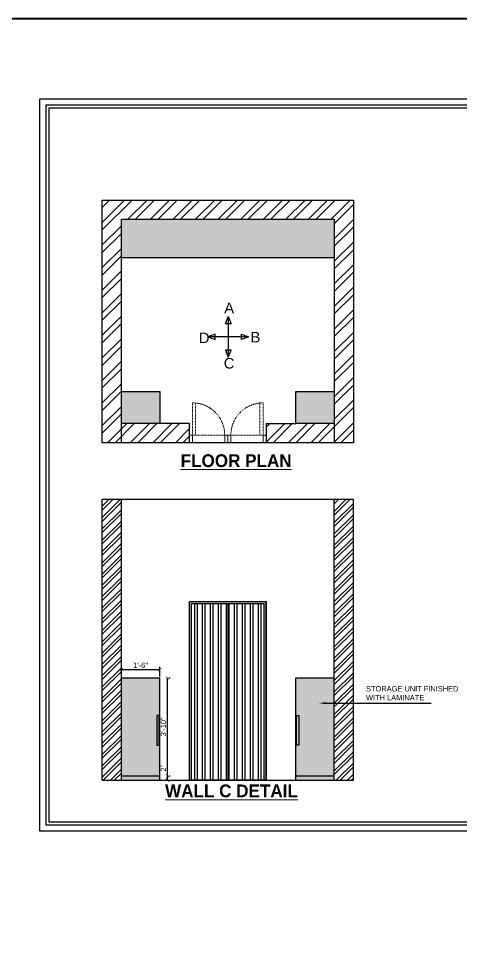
# Model space of a CAD drawing. Header units: inches. Extents: x 12792 to 19925, y -3298 to -817.
# Drawn here: x 13278.4 to 13485.8, y -1972.4 to -1530.4 of the extents above; entities that cross this region are included whole.
import ezdxf
from ezdxf import colors
from ezdxf.entities.mleader import LeaderData, LeaderLine
from ezdxf.math import Vec2, Vec3

# ---------------------------------------------------------------- set-up
doc = ezdxf.new("R2010")
doc.units = ezdxf.units.IN
doc.header["$MEASUREMENT"] = 0
for name, pattern in [('AUDIT_D_060311083008-3', [0]), ('DASHED2', [0.375, 0.25, -0.125]), ('HIDDEN', [0.375, 0.25, -0.125])]:
    doc.linetypes.add(name, pattern=pattern)
for name, color, linetype in [('A-DOOR', 251, 'AUDIT_D_060311083008-3'), ('A-Door-Frame', 1, 'Continuous'), ('A-Door-Swing', 8, 'HIDDEN'), ('IEL-HATCH-002', 7, 'Continuous')]:
    doc.layers.add(name, color=color, linetype=linetype)
doc.layers.add('FURNI', color=140, linetype='Continuous', lineweight=18)
doc.layers.add('PDF9_TEXT', color=7, linetype='Continuous', true_color=0xdadada)
doc.styles.add('HEMI', font='stylu.ttf')
doc.styles.add('PDF Arial', font='arial.ttf')
doc.styles.get("Standard").update_dxf_attribs({"font": 'arial.ttf'})
doc.dimstyles.new('ISO-25', dxfattribs={"dimtxt": 2.5, "dimasz": 1.5, "dimexe": 1.25, "dimexo": 0.625, "dimtad": 1, "dimdec": 0, "dimlunit": 4, "dimtxsty": 'Standard', "dimblk": 'ARCHTICK', "dimcen": 2.5, "dimclrd": 253, "dimclre": 253, "dimclrt": 1, "dimadec": 0, "dimazin": 0, "dimtfac": 1, "dimtdec": 0, "dimtmove": 0, "dimatfit": 3, "dimldrblk": 'ARCHTICK', "dimfxl": 1, "dimarcsym": 0})
pattern_1 = [(90, (-4972.6934, -85.8768), (-3.75, 0), []), (90, (-4971.4434, -84.6268), (-3.75, 0), [])]

# ---------------------------------------------------------------- blocks, each defined once
blk = doc.blocks.new('*U46')
at = {"layer": 'A-Door-Frame', "lineweight": 5}
for p, q in [((0, -100), (0, 0)), ((498, -100), (498, 0))]:
    blk.add_line(p, q, dxfattribs=at)
for points in [[(0, -100), (40, -100), (40, 0), (0, 0)], [(498, -100), (458, -100), (458, 0), (498, 0)]]:
    blk.add_lwpolyline(points, dxfattribs=at)
at = {"layer": 'A-Door-Swing', "linetype": 'DASHED2', "lineweight": 5}
blk.add_line((44, 0), (462, 0), dxfattribs=at)
blk.add_lwpolyline([(40, 0), (40, 418), (80, 418), (80, 0)], close=True, dxfattribs=at)
blk.add_arc((40, 0), 418, 360, 90, dxfattribs=at)
blk = doc.blocks.new('RGE')
for p, q in [((13927.49, 4640.67), (13927.49, 4613.06)), ((13941.3, 4626.86), (13913.68, 4626.86))]:
    blk.add_line(p, q)
for points in [[(13927.49, 4640.67), (13929.37, 4635.81), (13927.49, 4635.81), (13925.61, 4635.81)], [(13913.68, 4626.86), (13918.54, 4624.98), (13918.54, 4626.86), (13918.54, 4628.74)], [(13941.3, 4626.86), (13936.44, 4624.98), (13936.44, 4626.86), (13936.44, 4628.74)], [(13927.49, 4613.06), (13929.37, 4617.92), (13927.49, 4617.92), (13925.61, 4617.92)]]:
    blk.add_lwpolyline(points, close=True)
at = {"layer": 'PDF9_TEXT', "color": 240, "true_color": 0xe90039, "char_height": 7.1792, "attachment_point": 7, "style": 'PDF Arial'}
for s, insert in [('{\\C256;\\c0;A}', (13924.75, 4642.89)), ('{\\C256;\\c0;D}', (13907.48, 4622.58)), ('{\\C256;\\c0;B}', (13942.63, 4623.07)), ('{\\C256;\\c0;C}', (13924.39, 4605.21))]:
    blk.add_mtext(s, dxfattribs=dict(at, insert=insert))
blk = doc.blocks.new('1234')
at = {"layer": 'IEL-HATCH-002', "true_color": 0x939598, "transparency": 33554687}
h = blk.add_hatch(color=252, dxfattribs=at)
h.dxf.hatch_style = 1
h.paths.add_polyline_path([(18420.1, -1774.32), (18421.14, -1774.32), (18421.14, -1760.34), (18420.1, -1760.34)])
blk.add_lwpolyline([(18420.1, -1760.34), (18421.14, -1760.34), (18421.14, -1774.32), (18420.1, -1774.32)], close=True)
blk = doc.blocks.new('_ArchTick')
at = {"color": 0, "linetype": 'ByBlock', "const_width": 0.15}
blk.add_lwpolyline([(-0.5, -0.5), (0.5, 0.5)], dxfattribs=at)
blk = doc.blocks.new('*D194')
at = {"color": 253, "lineweight": -2, "transparency": 16777216}
for p, q in [((13326.62, -1839.58), (13326.62, -1834.92)), ((13326.62, -1836.17), (13344.62, -1836.17)), ((13344.62, -1839.58), (13344.62, -1834.92))]:
    blk.add_line(p, q, dxfattribs=at)
at = {"layer": 'Defpoints', "color": 0, "transparency": 16777216}
for p in [(13344.62, -1836.17), (13326.62, -1840.2), (13344.62, -1840.2)]:
    blk.add_point(p, dxfattribs=at)
at = {"color": 253, "lineweight": -2, "transparency": 16777216, "xscale": 1.5, "yscale": 1.5, "zscale": 1.5, "rotation": 180}
blk.add_blockref('_ArchTick', (13326.62, -1836.17), dxfattribs=at)
at = {"color": 253, "lineweight": -2, "transparency": 16777216, "xscale": 1.5, "yscale": 1.5, "zscale": 1.5}
blk.add_blockref('_ArchTick', (13344.62, -1836.17), dxfattribs=at)
at = {"color": 1, "transparency": 16777216, "insert": (13335.62, -1834.27), "char_height": 2.5, "attachment_point": 5}
blk.add_mtext('1\'-6"', dxfattribs=at)
blk = doc.blocks.new('*D195')
at = {"color": 253, "lineweight": -2, "transparency": 16777216}
for p, q in [((13348.25, -1886.2), (13348.25, -1880.54)), ((13348.25, -1888.2), (13348.25, -1886.2)), ((13348.87, -1886.2), (13349.5, -1886.2)), ((13348.87, -1888.2), (13349.5, -1888.2))]:
    blk.add_line(p, q, dxfattribs=at)
at = {"layer": 'Defpoints', "color": 0, "transparency": 16777216}
for p in [(13348.25, -1886.2), (13348.25, -1886.2), (13348.25, -1888.2)]:
    blk.add_point(p, dxfattribs=at)
at = {"color": 253, "lineweight": -2, "transparency": 16777216, "xscale": 1.5, "yscale": 1.5, "zscale": 1.5}
for p, rotation in [((13348.25, -1886.2), 90), ((13348.25, -1888.2), 270)]:
    blk.add_blockref('_ArchTick', p, dxfattribs=dict(at, rotation=rotation))
at = {"color": 1, "transparency": 16777216, "insert": (13346.37, -1882.62), "char_height": 2.5, "attachment_point": 5, "rotation": 90}
blk.add_mtext('2"', dxfattribs=at)
blk = doc.blocks.new('*D196')
at = {"color": 253, "lineweight": -2, "transparency": 16777216}
for p, q in [((13348.25, -1886.2), (13348.25, -1840.2)), ((13348.87, -1840.2), (13349.5, -1840.2)), ((13348.87, -1886.2), (13349.5, -1886.2))]:
    blk.add_line(p, q, dxfattribs=at)
at = {"layer": 'Defpoints', "color": 0, "transparency": 16777216}
for p in [(13348.25, -1840.2), (13348.25, -1840.2), (13348.25, -1886.2)]:
    blk.add_point(p, dxfattribs=at)
at = {"color": 253, "lineweight": -2, "transparency": 16777216, "xscale": 1.5, "yscale": 1.5, "zscale": 1.5}
for p, rotation in [((13348.25, -1840.2), 90), ((13348.25, -1886.2), 270)]:
    blk.add_blockref('_ArchTick', p, dxfattribs=dict(at, rotation=rotation))
at = {"color": 1, "transparency": 16777216, "insert": (13346.34, -1863.2), "char_height": 2.5, "attachment_point": 5, "rotation": 90}
blk.add_mtext('3\'-10"', dxfattribs=at)

msp = doc.modelspace()

# ---------------------------------------------------------------- hatches: boundary and pattern name
at = {"layer": 'IEL-HATCH-002', "true_color": 0xf27172, "transparency": 33554687}
h = msp.add_hatch(dxfattribs=at)
h.set_pattern_fill('ANSI32', color=11, scale=20)
h.set_pattern_definition([(45, (-5175.465, 362.177), (-5.303301, 5.303301), []), (45, (-5171.929, 362.177), (-5.303301, 5.303301), [])])
h.paths.add_polyline_path([(13358.62, -1720.62), (13326.62, -1720.62), (13326.62, -1729.62), (13358.62, -1729.62), (13358.62, -1726.01)], flags=17)
h.paths.add_polyline_path([(13326.62, -1705.62), (13326.62, -1624.62), (13426.62, -1624.62), (13426.62, -1729.62), (13435.62, -1729.62), (13435.62, -1615.62), (13317.62, -1615.62), (13317.62, -1729.62), (13326.62, -1729.62), (13326.62, -1720.62)])
h.paths.add_polyline_path([(13426.62, -1720.62), (13408.62, -1720.62), (13394.62, -1720.62), (13394.62, -1729.62), (13426.62, -1729.62)], flags=17)
at = {"layer": 'IEL-HATCH-002', "true_color": 0xab9678, "transparency": 33554687}
h = msp.add_hatch(color=33, dxfattribs=at)
h.dxf.hatch_style = 1
h.paths.add_polyline_path([(13426.62, -1624.62), (13326.62, -1624.62), (13326.62, -1642.62), (13426.62, -1642.62)])
h = msp.add_hatch(color=33, dxfattribs=at)
h.dxf.hatch_style = 1
h.paths.add_polyline_path([(13344.62, -1705.62), (13326.62, -1705.62), (13326.62, -1720.62), (13344.62, -1720.62)])
h.paths.add_polyline_path([(13408.62, -1720.62), (13426.62, -1720.62), (13426.62, -1705.62), (13408.62, -1705.62)])
at = {"layer": 'IEL-HATCH-002', "true_color": 0xf27172, "transparency": 33554687}
h = msp.add_hatch(dxfattribs=at)
h.set_pattern_fill('ANSI32', color=11, scale=10)
h.set_pattern_definition([(45, (-5332.3348, -262.2435), (-2.6516504, 2.6516504), []), (45, (-5330.567, -262.2435), (-2.6516504, 2.6516504), [])])
h.paths.add_polyline_path([(13326.62, -1756.2), (13317.62, -1756.2), (13317.62, -1888.2), (13326.62, -1888.2)])
h.paths.add_polyline_path([(13435.62, -1756.2), (13426.62, -1756.2), (13426.62, -1888.2), (13435.62, -1888.2)])
at = {"layer": 'IEL-HATCH-002', "true_color": 0xc7c8ca, "transparency": 33554687}
h = msp.add_hatch(color=9, dxfattribs=at)
h.dxf.hatch_style = 1
h.paths.add_polyline_path([(13393.62, -1888.2), (13394.62, -1888.2), (13394.62, -1804.2), (13358.62, -1804.2), (13358.62, -1888.2), (13359.62, -1888.2), (13359.62, -1805.2), (13393.62, -1805.2)])
at = {"layer": 'IEL-HATCH-002', "true_color": 0x7aafdf, "transparency": 33554687}
h = msp.add_hatch(dxfattribs=at)
h.set_pattern_fill('ANSI32', color=143, scale=10, angle=45)
h.set_pattern_definition(pattern_1)
h.paths.add_polyline_path([(13359.62, -1888.2), (13376.62, -1888.2), (13376.62, -1805.2), (13359.62, -1805.2)])
h = msp.add_hatch(dxfattribs=at)
h.set_pattern_fill('ANSI32', color=143, scale=10, angle=45)
h.set_pattern_definition(pattern_1)
h.paths.add_polyline_path([(13393.62, -1805.2), (13376.62, -1805.2), (13376.62, -1888.2), (13393.62, -1888.2)])
at = {"layer": 'IEL-HATCH-002', "true_color": 0xab9678, "transparency": 33554687}
h = msp.add_hatch(color=33, dxfattribs=at)
h.dxf.hatch_style = 1
h.paths.add_polyline_path([(13326.62, -1886.2), (13344.62, -1886.2), (13344.62, -1840.2), (13326.62, -1840.2)])
h.paths.add_polyline_path([(13408.62, -1886.2), (13426.62, -1886.2), (13426.62, -1840.2), (13408.62, -1840.2)])
at = {"layer": 'IEL-HATCH-002', "true_color": 0x907a5a, "transparency": 33554687}
h = msp.add_hatch(color=35, dxfattribs=at)
h.dxf.hatch_style = 1
h.paths.add_polyline_path([(13326.62, -1886.2), (13326.62, -1888.2), (13344.62, -1888.2), (13344.62, -1886.2)])
h.paths.add_polyline_path([(13408.62, -1886.2), (13408.62, -1888.2), (13426.62, -1888.2), (13426.62, -1886.2)])

# ---------------------------------------------------------------- linework, layer by layer
for p, q in [((13317.62, -1615.62), (13435.62, -1615.62)), ((13317.62, -1729.62), (13317.62, -1615.62)), ((13435.62, -1615.62), (13435.62, -1729.62)), ((13326.62, -1624.62), (13426.62, -1624.62)), ((13326.62, -1729.62), (13326.62, -1624.62)), ((13426.62, -1624.62), (13426.62, -1729.62)), ((13326.62, -1642.62), (13426.62, -1642.62)), ((13358.62, -1720.62), (13326.62, -1720.62)), ((13358.62, -1729.62), (13358.62, -1720.62)), ((13394.62, -1720.62), (13394.62, -1729.62)), ((13394.62, -1720.62), (13408.62, -1720.62)), ((13435.62, -1729.62), (13317.62, -1729.62)), ((13317.62, -1888.2), (13317.62, -1756.2)), ((13317.62, -1756.2), (13435.62, -1756.2)), ((13326.62, -1888.2), (13326.62, -1756.2)), ((13426.62, -1888.2), (13426.62, -1756.2)), ((13435.62, -1888.2), (13435.62, -1756.2)), ((13358.62, -1888.2), (13358.62, -1804.2)), ((13358.62, -1804.2), (13394.62, -1804.2)), ((13376.62, -1805.2), (13376.62, -1888.2)), ((13394.62, -1888.2), (13394.62, -1804.2)), ((13326.62, -1840.2), (13344.62, -1840.2)), ((13344.62, -1888.2), (13344.62, -1840.2)), ((13408.62, -1888.2), (13408.62, -1840.2)), ((13408.62, -1840.2), (13426.62, -1840.2)), ((13326.62, -1886.2), (13344.62, -1886.2)), ((13408.62, -1886.2), (13426.62, -1886.2)), ((13317.62, -1888.2), (13435.62, -1888.2))]:
    msp.add_line(p, q)
at = {"color": 3, "lineweight": 40}
msp.add_lwpolyline([(15829.24, -1530.39), (12791.71, -1530.39), (12791.71, -3298.37), (15829.24, -3298.37)], close=True, dxfattribs=at)
for points in [[(13344.62, -1720.62), (13326.62, -1720.62), (13326.62, -1705.62), (13344.62, -1705.62)], [(13358.62, -1804.2), (13394.62, -1804.2), (13394.62, -1888.2), (13358.62, -1888.2)]]:
    msp.add_lwpolyline(points, close=True)
for points in [[(13426.62, -1720.62), (13408.62, -1720.62), (13408.62, -1705.62), (13426.62, -1705.62)], [(13359.62, -1888.2), (13359.62, -1805.2), (13393.62, -1805.2), (13393.62, -1888.2)]]:
    msp.add_lwpolyline(points)
at = {"layer": 'FURNI', "color": 18, "lineweight": 25, "true_color": 0x000000}
for points in [[(13288.36, -1912.28), (13288.36, -1567.94), (13770.24, -1567.94), (13770.24, -1912.28)], [(13291.23, -1909.41), (13291.23, -1570.8), (13767.37, -1570.8), (13767.37, -1909.41)], [(13292.66, -1907.98), (13292.66, -1572.24), (13765.93, -1572.24), (13765.93, -1907.98)]]:
    msp.add_lwpolyline(points, close=True, dxfattribs=at)

# ---------------------------------------------------------------- block references
at = {"xscale": 0.6916268008371703, "yscale": 0.6916268008371703, "zscale": 0.6916268008371703}
msp.add_blockref('RGE', (3744.22, -4879.93), dxfattribs=at)
at = {"xscale": -1}
msp.add_blockref('1234', (31764.42, -97.52), dxfattribs=at)
msp.add_blockref('1234', (-5011.18, -97.52))
at = {"layer": 'A-DOOR', "lineweight": 5, "yscale": 0.03611111111109516, "zscale": 0.03611111111109516}
for p, xscale in [((13358.62, -1726.01), 0.03611111111109516), ((13394.62, -1726.01), -0.03611111111109516)]:
    msp.add_blockref('*U46', p, dxfattribs=dict(at, xscale=xscale))

# ---------------------------------------------------------------- texts
at = {"color": 240, "lineweight": 5, "true_color": 0xe90039, "char_height": 6, "width": 106.8964, "attachment_point": 1, "rotation": 359.9906, "style": 'HEMI'}
for s, insert in [('{\\fStylus BT|b1|i0|c0|p34;\\LFLOOR PLAN}', (13354.47, -1735.07)), ('\\pxqc;{\\fStylus BT|b1|i0|c0|p34;\\LWALL C DETAIL}', (13324.9, -1890.26))]:
    msp.add_mtext(s, dxfattribs=dict(at, insert=insert))
at = {"color": 5, "lineweight": 15, "insert": (13441.58, -1844.01), "char_height": 2.5271, "width": 44.3364, "attachment_point": 1, "rotation": 359.9906, "style": 'HEMI'}
msp.add_mtext('STORAGE UNIT FINISHED WITH LAMINATE', dxfattribs=at)

# ---------------------------------------------------------------- dimensions: what is measured, and where the dimension line sits
dim = msp.add_linear_dim(base=(13344.62, -1836.17), p1=(13326.62, -1840.2), p2=(13344.62, -1840.2), dimstyle='ISO-25')
dim.commit()
dim.dimension.update_dxf_attribs({"geometry": '*D194', "text_midpoint": (13335.62, -1834.27)})
for base, p1, p2, picture, middle in [((13348.25, -1840.2), (13348.25, -1886.2), (13348.25, -1840.2), '*D196', (13346.34, -1863.2)), ((13348.25, -1886.2), (13348.25, -1888.2), (13348.25, -1886.2), '*D195', (13346.37, -1882.62))]:
    dim = msp.add_linear_dim(base=base, p1=p1, p2=p2, angle=90, dimstyle='ISO-25')
    dim.commit()
    dim.dimension.update_dxf_attribs({"geometry": picture, "text_midpoint": middle})

# ---------------------------------------------------------------- leaders
at = {"color": 5}
ml = msp.add_multileader_mtext('Standard', dxfattribs=at)
ml.set_content(' ', color=5)
ml.set_leader_properties()
ml.build(insert=Vec2(0, 0))
ml.multileader.update_dxf_attribs({"text_right_attachment_type": 6, "dogleg_length": 0.36, "arrow_head_size": 3})
ctx = ml.context
ctx.base_point, ctx.char_height, ctx.arrow_head_size, ctx.landing_gap_size, ctx.plane_origin, ctx.plane_x_axis, ctx.plane_y_axis = Vec3(13472.35, -1852.11), 0.18, 3, 0.09, Vec3(13433.31, -1852.04), Vec3(-1, 0), Vec3(0, -1)
ctx.right_attachment, ctx.text_align_type = 6, 2
notes = []
notes.append((ctx, [(0, (1, 1, 0), (13471.74, -1852.02), (1, 0), 0.36, [(0, [(13419.65, -1852.04)], 0, [])])]))
ctx.mtext.insert, ctx.mtext.text_direction, ctx.mtext.rotation, ctx.mtext.alignment, ctx.mtext.flow_direction = Vec3(13472.19, -1852.2), Vec3(-1, 0), 3.141593, 3, 5
for ctx, leaders in notes:
    for number, flags, end, landing, length, lines in leaders:
        leader = LeaderData()
        leader.index, (leader.has_last_leader_line, leader.has_dogleg_vector, leader.attachment_direction) = number, flags
        leader.last_leader_point, leader.dogleg_vector, leader.dogleg_length = Vec3(end), Vec3(landing), length
        for number, points, colour, breaks in lines:
            line = LeaderLine()
            line.index, line.vertices, line.color, line.breaks = number, Vec3.list(points), colors.encode_raw_color(colour), breaks
            leader.lines.append(line)
        ctx.leaders.append(leader)

doc.saveas('drawing.dxf')
